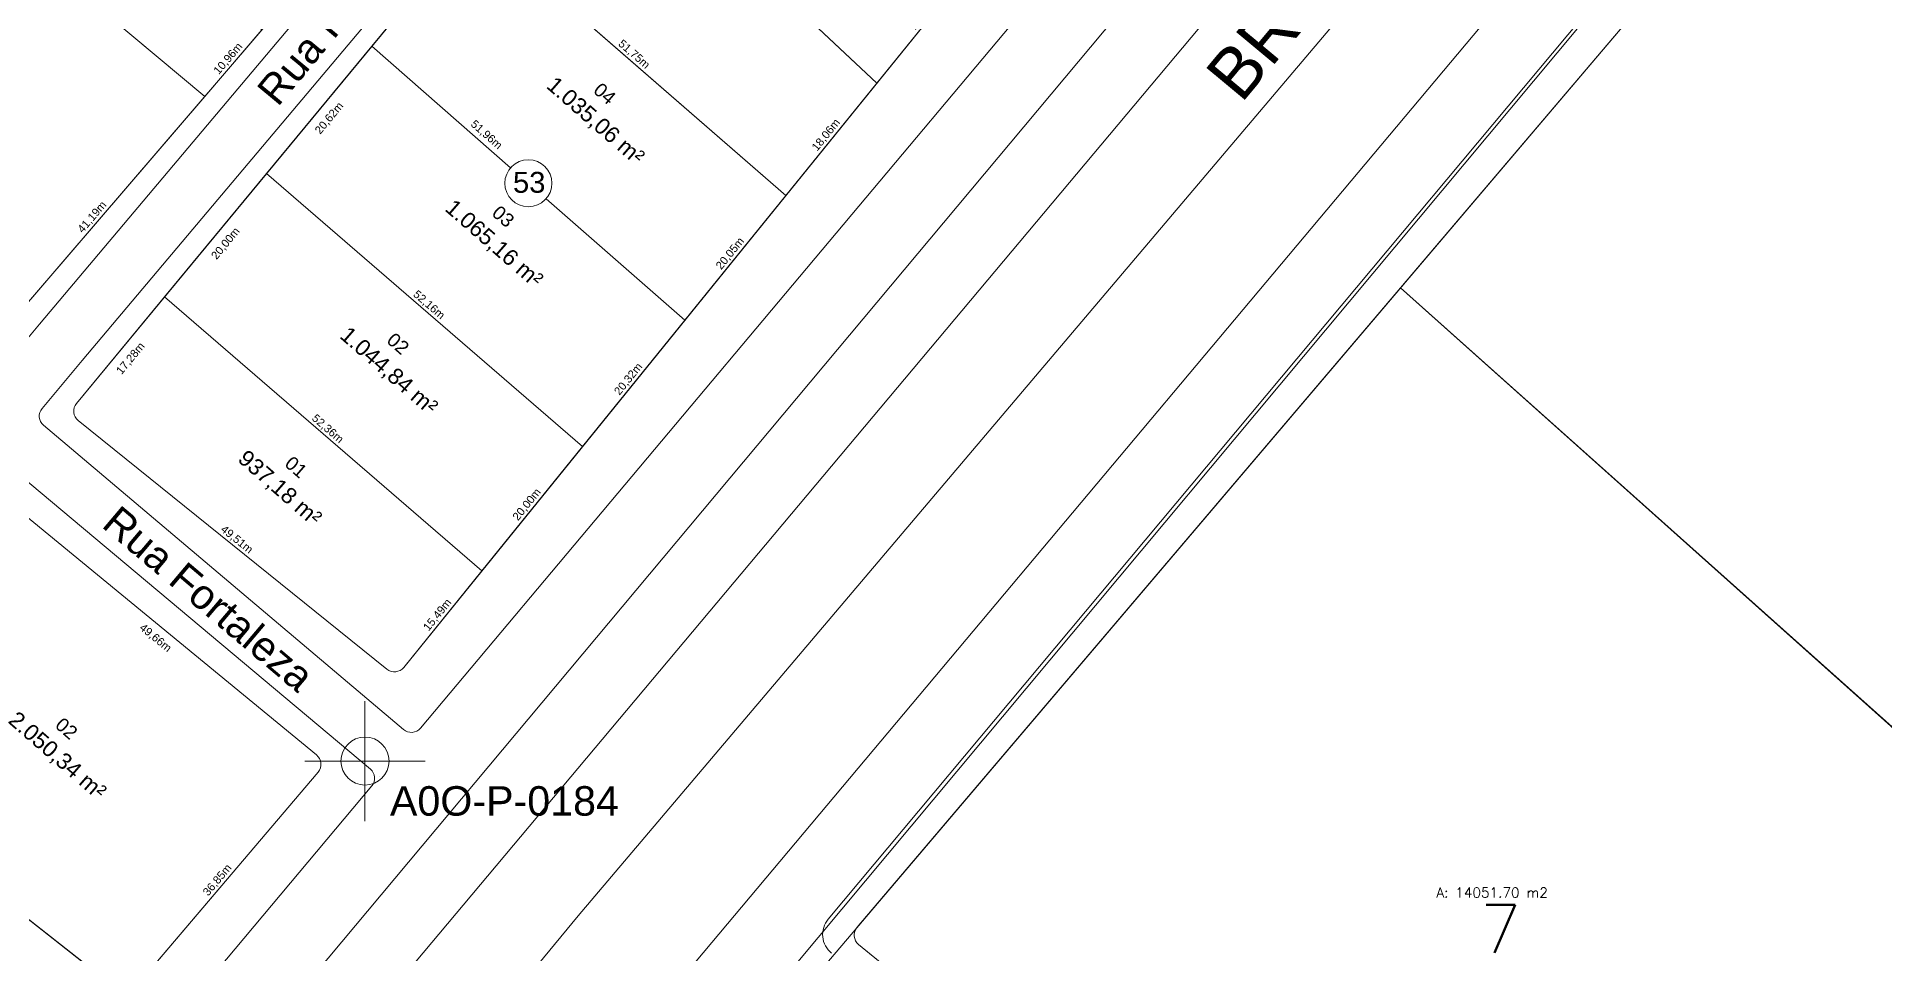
# Model space of a CAD drawing. Header units: metres. Extents: x 3808 to 8215, y 2374 to 6187.
# Drawn here: x 5386 to 5616.8, y 2888.7 to 3003.1 of the extents above; entities that cross this region are included whole.
import ezdxf
from ezdxf.enums import TextEntityAlignment as Align

# ---------------------------------------------------------------- set-up
doc = ezdxf.new("R2010")
doc.units = ezdxf.units.M
doc.linetypes.add('CONTINUO', pattern=[0])
for name, color, linetype in [('0 - MEIO FIO 2', 251, 'Continuous'), ('Areas Lotes', 1, 'Continuous'), ('Calçada', 8, 'Continuous'), ('COTAS', 7, 'Continuous'), ('ESPECARQ', 7, 'Continuous'), ('Lote', 7, 'Continuous'), ('Nome das Ruas', 7, 'Continuous'), ('Nº Lote', 7, 'Continuous'), ('Nº. quadra', 7, 'Continuous'), ('PERIMETRO', 7, 'CONTINUO'), ('Poligonal_1a_Ordem', 7, 'Continuous'), ('quadras', 7, 'Continuous'), ('REG60-100', 7, 'Continuous'), ('UNIDADE', 7, 'Continuous'), ('vista', 7, 'Continuous')]:
    doc.layers.add(name, color=color, linetype=linetype)
for name, color, linetype, lineweight in [('EL', 40, 'Continuous', 5), ('Lotes_Boundary', 7, 'Continuous', 30), ('MF', 32, 'Continuous', 30)]:
    doc.layers.add(name, color=color, linetype=linetype, lineweight=lineweight)
doc.layers.get('UNIDADE').off()
doc.styles.add('Arial', font='arial.ttf')
doc.styles.add('pedro', font='arial.ttf', dxfattribs={"height": 3})
doc.styles.add('REGUA100', font='arial.ttf')
doc.styles.add('REGUA60', font='romans.shx', dxfattribs={"width": 1.4})
doc.dimstyles.new('Copy(2) of ISO-25', dxfattribs={"dimtxt": 1, "dimasz": 2.5, "dimexe": 1.25, "dimexo": 0.625, "dimgap": 0.2, "dimtad": 1, "dimtoh": 1, "dimlfac": 1, "dimzin": 1, "dimtxsty": 'Arial', "dimblk": 'NONE', "dimcen": 0, "dimse1": 1, "dimse2": 1, "dimsd1": 1, "dimsd2": 1, "dimclrt": 256, "dimaunit": 1, "dimadec": 3, "dimazin": 0, "dimtfac": 1, "dimtmove": 0, "dimatfit": 3, "dimldrblk": 'NONE', "dimfxl": 1, "dimtolj": 1, "dimtzin": 0, "dimarcsym": 0})

# ---------------------------------------------------------------- blocks, each defined once
blk = doc.blocks.new('*D1969')
at = {"layer": 'Defpoints', "color": 0, "linetype": 'Continuous', "transparency": 16777216}
for p in [(5391.19, 2955.17), (5429.75, 2924.11), (5429.75, 2924.11)]:
    blk.add_point(p, dxfattribs=at)
at = {"layer": 'COTAS', "linetype": 'Continuous', "lineweight": 5, "transparency": 16777216, "insert": (5410.97, 2940.27), "char_height": 1, "attachment_point": 5, "rotation": 321.1467, "style": 'Arial'}
blk.add_mtext('\\A1;49,51m', dxfattribs=at)
blk = doc.blocks.new('_None')
blk = doc.blocks.new('*D1970')
at = {"layer": 'Defpoints', "color": 0, "linetype": 'Continuous', "transparency": 16777216}
for p in [(5441.61, 2936.38), (5441.61, 2936.38), (5431.85, 2924.34)]:
    blk.add_point(p, dxfattribs=at)
at = {"layer": 'COTAS', "linetype": 'Continuous', "lineweight": 5, "transparency": 16777216, "insert": (5436.11, 2930.86), "char_height": 1, "attachment_point": 5, "rotation": 50.9963, "style": 'Arial'}
blk.add_mtext('\\A1;15,49m', dxfattribs=at)
blk = doc.blocks.new('*D1971')
at = {"layer": 'Defpoints', "color": 0, "linetype": 'Continuous', "transparency": 16777216}
for p in [(5454.19, 2951.92), (5454.19, 2951.92), (5441.61, 2936.38)]:
    blk.add_point(p, dxfattribs=at)
at = {"layer": 'COTAS', "linetype": 'Continuous', "lineweight": 5, "transparency": 16777216, "insert": (5447.28, 2944.65), "char_height": 1, "attachment_point": 5, "rotation": 50.9963, "style": 'Arial'}
blk.add_mtext('\\A1;20,00m', dxfattribs=at)
blk = doc.blocks.new('*D1972')
at = {"layer": 'Defpoints', "color": 0, "linetype": 'Continuous', "transparency": 16777216}
for p in [(5466.98, 2967.71), (5466.98, 2967.71), (5454.19, 2951.92)]:
    blk.add_point(p, dxfattribs=at)
at = {"layer": 'COTAS', "linetype": 'Continuous', "lineweight": 5, "transparency": 16777216, "insert": (5459.96, 2960.32), "char_height": 1, "attachment_point": 5, "rotation": 50.9963, "style": 'Arial'}
blk.add_mtext('\\A1;20,32m', dxfattribs=at)
blk = doc.blocks.new('*D1973')
at = {"layer": 'Defpoints', "color": 0, "linetype": 'Continuous', "transparency": 16777216}
for p in [(5479.6, 2983.29), (5479.6, 2983.29), (5466.98, 2967.71)]:
    blk.add_point(p, dxfattribs=at)
at = {"layer": 'COTAS', "linetype": 'Continuous', "lineweight": 5, "transparency": 16777216, "insert": (5472.67, 2976), "char_height": 1, "attachment_point": 5, "rotation": 50.9963, "style": 'Arial'}
blk.add_mtext('\\A1;20,05m', dxfattribs=at)
blk = doc.blocks.new('*D1974')
at = {"layer": 'Defpoints', "color": 0, "linetype": 'Continuous', "transparency": 16777216}
for p in [(5490.96, 2997.32), (5490.96, 2997.32), (5479.6, 2983.29)]:
    blk.add_point(p, dxfattribs=at)
at = {"layer": 'COTAS', "linetype": 'Continuous', "lineweight": 5, "transparency": 16777216, "insert": (5484.66, 2990.81), "char_height": 1, "attachment_point": 5, "rotation": 50.9963, "style": 'Arial'}
blk.add_mtext('\\A1;18,06m', dxfattribs=at)
blk = doc.blocks.new('*D1975')
at = {"layer": 'Defpoints', "color": 0, "linetype": 'Continuous', "transparency": 16777216}
for p in [(5504.16, 3013.61), (5504.16, 3013.61), (5490.96, 2997.32)]:
    blk.add_point(p, dxfattribs=at)
at = {"layer": 'COTAS', "linetype": 'Continuous', "lineweight": 5, "transparency": 16777216, "insert": (5496.94, 3005.97), "char_height": 1, "attachment_point": 5, "rotation": 50.9963, "style": 'Arial'}
blk.add_mtext('\\A1;20,97m', dxfattribs=at)
blk = doc.blocks.new('*D1976')
at = {"layer": 'Defpoints', "color": 0, "linetype": 'Continuous', "transparency": 16777216}
for p in [(5401.98, 2970.61), (5403.89, 2969.04), (5390.97, 2957.3)]:
    blk.add_point(p, dxfattribs=at)
at = {"layer": 'COTAS', "linetype": 'Continuous', "lineweight": 5, "transparency": 16777216, "insert": (5397.77, 2962.89), "char_height": 1, "attachment_point": 5, "rotation": 50.4134, "style": 'Arial'}
blk.add_mtext('\\A1;17,28m', dxfattribs=at)
blk = doc.blocks.new('*D1977')
at = {"layer": 'Defpoints', "color": 0, "linetype": 'Continuous', "transparency": 16777216}
for p in [(5414.73, 2986.02), (5416.63, 2984.45), (5401.98, 2970.61)]:
    blk.add_point(p, dxfattribs=at)
at = {"layer": 'COTAS', "linetype": 'Continuous', "lineweight": 5, "transparency": 16777216, "insert": (5409.64, 2977.25), "char_height": 1, "attachment_point": 5, "rotation": 50.4134, "style": 'Arial'}
blk.add_mtext('\\A1;20,00m', dxfattribs=at)
blk = doc.blocks.new('*D1978')
at = {"layer": 'Defpoints', "color": 0, "linetype": 'Continuous', "transparency": 16777216}
for p in [(5427.87, 3001.92), (5429.77, 3000.34), (5414.73, 2986.02)]:
    blk.add_point(p, dxfattribs=at)
at = {"layer": 'COTAS', "linetype": 'Continuous', "lineweight": 5, "transparency": 16777216, "insert": (5422.59, 2992.9), "char_height": 1, "attachment_point": 5, "rotation": 50.4134, "style": 'Arial'}
blk.add_mtext('\\A1;20,62m', dxfattribs=at)
blk = doc.blocks.new('*D1979')
at = {"layer": 'Defpoints', "color": 0, "linetype": 'Continuous', "transparency": 16777216}
for p in [(5440.55, 3017.25), (5442.45, 3015.67), (5427.87, 3001.92)]:
    blk.add_point(p, dxfattribs=at)
at = {"layer": 'COTAS', "linetype": 'Continuous', "lineweight": 5, "transparency": 16777216, "insert": (5435.5, 3008.52), "char_height": 1, "attachment_point": 5, "rotation": 50.4134, "style": 'Arial'}
blk.add_mtext('\\A1;19,89m', dxfattribs=at)
blk = doc.blocks.new('*D1983')
at = {"layer": 'Defpoints', "color": 0, "linetype": 'Continuous', "transparency": 16777216}
for p in [(5401.98, 2970.61), (5441.61, 2936.38), (5441.61, 2936.38)]:
    blk.add_point(p, dxfattribs=at)
at = {"layer": 'COTAS', "linetype": 'Continuous', "lineweight": 5, "transparency": 16777216, "insert": (5422.32, 2954.1), "char_height": 1, "attachment_point": 5, "rotation": 319.1725, "style": 'Arial'}
blk.add_mtext('\\A1;52,36m', dxfattribs=at)
blk = doc.blocks.new('*D1984')
at = {"layer": 'Defpoints', "color": 0, "linetype": 'Continuous', "transparency": 16777216}
for p in [(5414.73, 2986.02), (5454.19, 2951.92), (5454.19, 2951.92)]:
    blk.add_point(p, dxfattribs=at)
at = {"layer": 'COTAS', "linetype": 'Continuous', "lineweight": 5, "transparency": 16777216, "insert": (5434.98, 2969.58), "char_height": 1, "attachment_point": 5, "rotation": 319.1665, "style": 'Arial'}
blk.add_mtext('\\A1;52,16m', dxfattribs=at)
blk = doc.blocks.new('*D1985')
at = {"layer": 'Defpoints', "color": 0, "linetype": 'Continuous', "transparency": 16777216}
for p in [(5422.08, 3007.33), (5461.19, 2973.12), (5461.19, 2973.12)]:
    blk.add_point(p, dxfattribs=at)
at = {"layer": 'COTAS', "linetype": 'Continuous', "lineweight": 5, "transparency": 16777216, "insert": (5442.16, 2990.83), "char_height": 1, "attachment_point": 5, "rotation": 318.8252, "style": 'Arial'}
blk.add_mtext('\\A1;51,96m', dxfattribs=at)
blk = doc.blocks.new('*D1986')
at = {"layer": 'Defpoints', "color": 0, "linetype": 'Continuous', "transparency": 16777216}
for p in [(5440.55, 3017.25), (5479.6, 2983.29), (5479.6, 2983.29)]:
    blk.add_point(p, dxfattribs=at)
at = {"layer": 'COTAS', "linetype": 'Continuous', "lineweight": 5, "transparency": 16777216, "insert": (5460.6, 3000.87), "char_height": 1, "attachment_point": 5, "rotation": 318.9869, "style": 'Arial'}
blk.add_mtext('\\A1;51,75m', dxfattribs=at)
blk = doc.blocks.new('*D1987')
at = {"layer": 'Defpoints', "color": 0, "linetype": 'Continuous', "transparency": 16777216}
for p in [(5453.28, 3032.65), (5490.96, 2997.32), (5490.96, 2997.32)]:
    blk.add_point(p, dxfattribs=at)
at = {"layer": 'COTAS', "linetype": 'Continuous', "lineweight": 5, "transparency": 16777216, "insert": (5472.67, 3015.57), "char_height": 1, "attachment_point": 5, "rotation": 316.8457, "style": 'Arial'}
blk.add_mtext('\\A1;51,65m', dxfattribs=at)
blk = doc.blocks.new('*D1997')
at = {"layer": 'Defpoints', "color": 0, "linetype": 'Continuous', "transparency": 16777216}
for p in [(5421.15, 2911.27), (5421.15, 2911.27), (5397.29, 2883.18)]:
    blk.add_point(p, dxfattribs=at)
at = {"layer": 'COTAS', "linetype": 'Continuous', "lineweight": 5, "transparency": 16777216, "insert": (5408.61, 2897.74), "char_height": 1, "attachment_point": 5, "rotation": 49.651, "style": 'Arial'}
blk.add_mtext('\\A1;36,85m', dxfattribs=at)
blk = doc.blocks.new('*D1999')
at = {"layer": 'Defpoints', "color": 0, "linetype": 'Continuous', "transparency": 16777216}
for p in [(5350.3, 2920.2), (5391.75, 2887.65), (5391.75, 2887.65)]:
    blk.add_point(p, dxfattribs=at)
at = {"layer": 'COTAS', "linetype": 'Continuous', "lineweight": 5, "transparency": 16777216, "insert": (5371.52, 2904.56), "char_height": 1, "attachment_point": 5, "rotation": 321.8554, "style": 'Arial'}
blk.add_mtext('\\A1;52,70m', dxfattribs=at)
blk = doc.blocks.new('*D2001')
at = {"layer": 'Defpoints', "color": 0, "linetype": 'Continuous', "transparency": 16777216}
for p in [(5382.6, 2944.92), (5420.96, 2913.4), (5419.49, 2911.6)]:
    blk.add_point(p, dxfattribs=at)
at = {"layer": 'COTAS', "linetype": 'Continuous', "lineweight": 5, "transparency": 16777216, "insert": (5400.81, 2927.98), "char_height": 1, "attachment_point": 5, "rotation": 320.594, "style": 'Arial'}
blk.add_mtext('\\A1;49,66m', dxfattribs=at)
blk = doc.blocks.new('*D2069')
at = {"layer": 'Defpoints', "color": 0, "linetype": 'Continuous', "transparency": 16777216}
for p in [(5406.99, 2995.66), (5406.99, 2995.66), (5380.16, 2964.4)]:
    blk.add_point(p, dxfattribs=at)
at = {"layer": 'COTAS', "linetype": 'Continuous', "lineweight": 5, "transparency": 16777216, "insert": (5392.96, 2980.55), "char_height": 1, "attachment_point": 5, "rotation": 49.3565, "style": 'Arial'}
blk.add_mtext('\\A1;41,19m', dxfattribs=at)
blk = doc.blocks.new('*D2070')
at = {"layer": 'Defpoints', "color": 0, "linetype": 'Continuous', "transparency": 16777216}
for p in [(5414.13, 3003.98), (5414.13, 3003.98), (5406.99, 2995.66)]:
    blk.add_point(p, dxfattribs=at)
at = {"layer": 'COTAS', "linetype": 'Continuous', "lineweight": 5, "transparency": 16777216, "insert": (5409.95, 3000.34), "char_height": 1, "attachment_point": 5, "rotation": 49.3565, "style": 'Arial'}
blk.add_mtext('\\A1;10,96m', dxfattribs=at)
blk = doc.blocks.new('*D2106')
at = {"layer": 'Defpoints', "color": 0, "linetype": 'Continuous', "transparency": 16777216}
for p in [(5372.78, 3024.24), (5406.99, 2995.66), (5406.99, 2995.66)]:
    blk.add_point(p, dxfattribs=at)
at = {"layer": 'COTAS', "linetype": 'Continuous', "lineweight": 5, "transparency": 16777216, "insert": (5390.4, 3010.57), "char_height": 1, "attachment_point": 5, "rotation": 320.1201, "style": 'Arial'}
blk.add_mtext('\\A1;44,58m', dxfattribs=at)
blk = doc.blocks.new('INDUNI1')
at = {"color": 0, "lineweight": 0, "style": 'REGUA100', "width": 1.4, "flags": 8}
for tag, p in [('NOME1', (0, 0)), ('NOME2', (0, -4.3))]:
    blk.add_attdef(tag, text='', height=2.5, dxfattribs=at).set_placement(p, align=Align.CENTER)
at = {"layer": 'ESPECARQ', "color": 3, "lineweight": 0, "style": 'REGUA60', "width": 1.4}
blk.add_attdef('AREA', text='', height=25, dxfattribs=at).set_placement((0, -7.8), align=Align.CENTER)
at = {"layer": 'ESPECARQ', "lineweight": 0, "style": 'REGUA60', "width": 1.4, "flags": 8}
for tag, p in [('REVPAR', (0, -12.8)), ('PEDIR', (0, -15.3)), ('PISO', (0, -10.3))]:
    blk.add_attdef(tag, text='', height=1.5, dxfattribs=at).set_placement(p, align=Align.CENTER)

msp = doc.modelspace()

# ---------------------------------------------------------------- linework, layer by layer
at = {"layer": '0 - MEIO FIO 2', "lineweight": 5}
for p, q in [((5679.736, 3195.508), (5420.687, 2885.975)), ((5687.968, 3190.876), (5429.874, 2883.474)), ((5706.177, 3191.329), (5453.652, 2893.288)), ((5390.877, 2779.635), (5693.751, 3142.056)), ((5639.998, 3092.049), (5466.443, 2885.296)), ((5453.652, 2893.288), (5445.316, 2883.212))]:
    msp.add_line(p, q, dxfattribs=at)
at = {"layer": 'Calçada', "linetype": 'Continuous', "lineweight": 5}
for p, q in [((5391.694, 2962.682), (5459.611, 3043.293)), ((5512.488, 3010.263), (5433.941, 2916.751)), ((5441.605, 2936.376), (5490.962, 2997.319)), ((5386.667, 2956.687), (5391.694, 2962.682)), ((5431.825, 2916.57), (5386.848, 2954.577)), ((5427.685, 2911.637), (5382.577, 2949.474)), ((5428.766, 2910.73), (5428.766, 2910.73)), ((5427.87, 2909.523), (5354.013, 2821.594))]:
    msp.add_line(p, q, dxfattribs=at)
at = {"layer": 'Calçada', "linetype": 'Continuous', "lineweight": 5, "flags": 128}
msp.add_lwpolyline([(5379.21, 2961.032, 0.4153364), (5381.328, 2961.214), (5386.335, 2967.186), (5454.215, 3047.752), (5459.599, 3054.396, 0.4086407), (5459.4, 3056.488), (5455.604, 3059.686), (5394.088, 3110.462), (5389.471, 3114.143, 0.4039094), (5387.397, 3113.945), (5380.436, 3105.819), (5313.813, 3027.015), (5309.54, 3021.928, 0.4113331), (5309.713, 3019.824), (5315.004, 3015.29), (5379.21, 2961.032)], format="xyb", dxfattribs=at)
at = {"layer": 'Calçada', "linetype": 'Continuous', "lineweight": 5}
for centre, start, end in [((5387.817, 2955.723), 140.02008, 229.80051), ((5432.793, 2917.716), 229.80051, 319.971), ((5426.721, 2910.488), 319.971, 50.01027)]:
    msp.add_arc(centre, 1.5, start, end, dxfattribs=at)
at = {"layer": 'EL', "linetype": 'Continuous', "lineweight": 5}
for p, q in [((5636.587, 3066.093), (5556.375, 2971.734)), ((5488.489, 2891.875), (5556.375, 2971.734)), ((5556.375, 2971.734), (5657.112, 2881.793)), ((5488.684, 2889.741), (5641.889, 2764.805))]:
    msp.add_line(p, q, dxfattribs=at)
msp.add_arc((5489.632, 2890.903), 1.5, 139.63328, 230.80324, dxfattribs=at)
at = {"layer": 'Lote', "linetype": 'Continuous', "lineweight": 5}
for p, q in [((5406.987, 2995.659), (5338.587, 3052.811)), ((5453.28, 3032.648), (5490.962, 2997.319)), ((5440.546, 3017.247), (5479.597, 2983.286)), ((5445.213, 2986.746), (5427.869, 3001.916)), ((5414.728, 2986.024), (5454.193, 2951.918)), ((5466.98, 2967.707), (5449.635, 2982.878)), ((5401.983, 2970.611), (5441.605, 2936.376)), ((5378.88, 2897.643), (5397.295, 2883.181))]:
    msp.add_line(p, q, dxfattribs=at)
at = {"layer": 'Lote', "linetype": 'Continuous', "lineweight": 5, "flags": 128}
for points in [[(5490.962, 2997.319), (5504.158, 3013.613, 0.4103167), (5503.952, 3015.71), (5466.795, 3046.631, 0.4151361), (5464.68, 3046.434), (5453.28, 3032.648)], [(5345.877, 2991.456), (5378.048, 2964.234, 0.4121375), (5380.155, 2964.402), (5406.987, 2995.659), (5372.776, 3024.244)], [(5429.748, 2924.112, 0.4134452), (5431.854, 2924.337), (5441.605, 2936.376), (5401.983, 2970.611), (5390.974, 2957.297, 0.4179672), (5391.189, 2955.173)]]:
    msp.add_lwpolyline(points, format="xyb", close=True, dxfattribs=at)
for points in [[(5406.987, 2995.659), (5414.129, 3003.979), (5380.209, 3033.306), (5372.776, 3024.244)], [(5479.597, 2983.286), (5490.962, 2997.319), (5453.28, 3032.648), (5440.546, 3017.247)], [(5441.605, 2936.376), (5454.193, 2951.918), (5414.728, 2986.024), (5401.983, 2970.611)]]:
    msp.add_lwpolyline(points, close=True, dxfattribs=at)
for points in [[(5449.635, 2982.878), (5466.98, 2967.707), (5479.597, 2983.286), (5440.546, 3017.247), (5427.869, 3001.916), (5445.213, 2986.746)], [(5445.213, 2986.746), (5427.869, 3001.916), (5414.728, 2986.024), (5454.193, 2951.918), (5466.98, 2967.707), (5449.635, 2982.878)]]:
    msp.add_lwpolyline(points, dxfattribs=at)
for points in [[(5378.88, 2897.643), (5397.295, 2883.181), (5421.154, 2911.266, 0.4190426), (5420.963, 2913.396), (5382.595, 2944.918, 0.4092806), (5380.5, 2944.731), (5355.845, 2915.733), (5374.26, 2901.271)], [(5374.26, 2901.271), (5355.845, 2915.733), (5336.561, 2893.052), (5304.137, 2853.538), (5342.664, 2821.178, 0.4125725), (5344.772, 2821.356), (5397.295, 2883.181), (5378.88, 2897.643)]]:
    msp.add_lwpolyline(points, format="xyb", dxfattribs=at)
at = {"layer": 'Lotes_Boundary', "lineweight": 5, "flags": 128}
msp.add_lwpolyline([(5556.375, 2971.734), (5636.587, 3066.093), (5761.667, 2954.735), (5746.047, 2935.216), (5765.466, 2917.927), (5709.685, 2848.226), (5694.453, 2861.283), (5687.969, 2854.175)], close=True, dxfattribs=at)
msp.add_lwpolyline([(5657.112, 2881.793), (5556.375, 2971.734), (5488.489, 2891.875, 0.4202071), (5488.684, 2889.741), (5593.734, 2804.074), (5618.755, 2834.756)], format="xyb", close=True, dxfattribs=at)
at = {"layer": 'MF', "linetype": 'Continuous', "lineweight": 5}
msp.add_line((5664.018, 3107.035), (5484.889, 2892.884), dxfattribs=at)
msp.add_arc((5487.19, 2890.959), 3, 140.08885, 230.80324, dxfattribs=at)
at = {"layer": 'Nº. quadra', "lineweight": 5}
for start, end in [(0, 180), (180, 0)]:
    msp.add_arc((5447.424, 2984.812), 2.937, start, end, dxfattribs=at)
at = {"layer": 'PERIMETRO', "linetype": 'Continuous', "lineweight": 5}
for p, q in [((5427.014, 2905.136), (5427.014, 2920.136)), ((5419.514, 2912.636), (5434.514, 2912.636))]:
    msp.add_line(p, q, dxfattribs=at)
msp.add_circle((5427.014, 2912.636), 3, dxfattribs=at)
at = {"layer": 'Poligonal_1a_Ordem', "linetype": 'Continuous', "lineweight": 5}
msp.add_line((5636.587, 3066.093), (5377.742, 2761.593), dxfattribs=at)
at = {"layer": 'quadras', "linetype": 'Continuous', "lineweight": 5}
for p, q in [((5380.155, 2964.402), (5456.3, 3053.105)), ((5464.68, 3046.434), (5390.974, 2957.297)), ((5431.854, 2924.337), (5504.158, 3013.613)), ((5391.189, 2955.173), (5429.748, 2924.112)), ((5382.595, 2944.918), (5420.963, 2913.396)), ((5421.154, 2911.266), (5344.772, 2821.356))]:
    msp.add_line(p, q, dxfattribs=at)
for centre, start, end in [((5392.13, 2956.341), 140.41338, 231.14669), ((5430.689, 2925.281), 231.14669, 320.99634), ((5420.011, 2912.237), 319.65097, 50.594)]:
    msp.add_arc(centre, 1.5, start, end, dxfattribs=at)

# ---------------------------------------------------------------- block references
at = {"layer": 'UNIDADE', "lineweight": 5}
ref = msp.add_blockref('INDUNI1', (5567.837, 2895.981), dxfattribs=dict(at, xscale=0.05, yscale=0.05, zscale=0.05))
ref.add_attrib('AREA', 'A: 14051.70 m2', dxfattribs={"layer": 'ESPECARQ', "color": 3, "lineweight": 0, "height": 1.25, "style": 'REGUA60'}).set_placement((5567.837, 2895.59), align=Align.CENTER)

# ---------------------------------------------------------------- texts
at = {"layer": 'Areas Lotes', "color": 1, "lineweight": 5, "style": 'Arial'}
for s, height, p in [('1.035,06 m²', 2.00712, (5449.554, 2996.804)), ('1.065,16 m²', 2.00712, (5436.876, 2981.473)), ('1.044,84 m²', 2.00712, (5423.735, 2965.58)), ('937,18 m²', 2.0071, (5410.991, 2950.167)), ('2.050,34 m²', 2.00712, (5382.309, 2917.515))]:
    msp.add_text(s, height=height, rotation=318.90341, dxfattribs=at).set_placement(p)
at = {"layer": 'Nome das Ruas', "lineweight": 5, "style": 'Arial'}
for s, rotation, p in [('Rua Itaituba', 50.27315, (5416.11, 2994.246, 190.804)), ('Rua Fortaleza', 319.74403, (5393.963, 2941.96, 190.804))]:
    msp.add_text(s, height=3.68425, rotation=rotation, dxfattribs=at).set_placement(p)
at = {"layer": 'Nº Lote', "lineweight": 5, "style": 'Arial'}
for s, p in [('04', (5455.412, 2996.225, 1.156)), ('03', (5442.734, 2980.894, 1.156)), ('02', (5429.593, 2965.001, 1.156)), ('01', (5416.848, 2949.588, 1.156)), ('02', (5388.167, 2916.936, 1.156))]:
    msp.add_text(s, height=1.706, rotation=318.90341, dxfattribs=at).set_placement(p)
at = {"layer": 'Nº. quadra', "lineweight": 5, "style": 'Arial'}
msp.add_text('53', height=2.6083, dxfattribs=at).set_placement((5445.504, 2983.616))
at = {"layer": 'PERIMETRO', "lineweight": 5, "style": 'Arial'}
msp.add_text('A0O-P-0184', height=3.6842, dxfattribs=at).set_placement((5430.131, 2905.816))
at = {"layer": 'REG60-100', "lineweight": 5, "style": 'REGUA60'}
msp.add_text('7', height=6, dxfattribs=at).set_placement((5566.333, 2888.681))
at = {"layer": 'vista', "lineweight": 5, "style": 'pedro'}
msp.add_text('BR 163', height=6.24, rotation=50.23736, dxfattribs=at).set_placement((5531.687, 2998.662), align=Align.TOP_LEFT)

# ---------------------------------------------------------------- dimensions: what is measured, and where the dimension line sits
at = {"layer": 'COTAS', "linetype": 'Continuous', "lineweight": 5}
for p1, p2, distance, picture, middle in [((5453.28, 3032.648), (5490.962, 2997.319), 0, '*D1987', (5472.669, 3015.568)), ((5372.776, 3024.244), (5406.987, 2995.659), 0, '*D2106', (5390.395, 3010.567)), ((5440.546, 3017.247), (5479.597, 2983.286), 0, '*D1986', (5460.597, 3000.871)), ((5422.076, 3007.332), (5461.187, 2973.123), 0, '*D1985', (5442.159, 2990.831)), ((5380.155, 2964.402), (5406.987, 2995.659), 0, '*D2069', (5392.964, 2980.552)), ((5414.728, 2986.024), (5454.193, 2951.918), 0, '*D1984', (5434.984, 2969.577)), ((5390.974, 2957.297), (5401.983, 2970.611), -2.472, '*D1976', (5397.767, 2962.889)), ((5401.983, 2970.611), (5441.605, 2936.376), 0, '*D1983', (5422.318, 2954.1)), ((5391.189, 2955.173), (5429.748, 2924.112), 0, '*D1969', (5410.971, 2940.267)), ((5382.595, 2944.918), (5420.963, 2913.396), -2.321, '*D2001', (5400.814, 2927.983)), ((5431.854, 2924.337), (5441.605, 2936.376), 0, '*D1970', (5436.107, 2930.861)), ((5350.304, 2920.204), (5391.753, 2887.652), 0, '*D1999', (5371.524, 2904.558)), ((5397.295, 2883.181), (5421.154, 2911.266), 0, '*D1997', (5408.614, 2897.742))]:
    dim = msp.add_aligned_dim(p1=p1, p2=p2, distance=distance, dimstyle='Copy(2) of ISO-25', override={"dimpost": 'm'}, dxfattribs=at)
    dim.commit()
    dim.dimension.update_dxf_attribs({"geometry": picture, "text_midpoint": middle})
for base, p1, p2, angle, picture, middle in [((5442.451, 3015.672), (5427.869, 3001.916), (5440.546, 3017.247), 230.41338, '*D1979', (5435.495, 3008.517)), ((5504.158, 3013.613), (5490.962, 2997.319), (5504.158, 3013.613), 230.99634, '*D1975', (5496.938, 3005.97)), ((5414.129, 3003.979), (5406.987, 2995.659), (5414.129, 3003.979), 229.35654, '*D2070', (5409.951, 3000.341)), ((5429.774, 3000.341), (5414.728, 2986.024), (5427.869, 3001.916), 230.41338, '*D1978', (5422.586, 2992.905)), ((5490.962, 2997.319), (5479.597, 2983.286), (5490.962, 2997.319), 230.99634, '*D1974', (5484.657, 2990.806)), ((5416.633, 2984.448), (5401.983, 2970.611), (5414.728, 2986.024), 230.41338, '*D1977', (5409.643, 2977.252)), ((5479.597, 2983.286), (5466.98, 2967.707), (5479.597, 2983.286), 230.99634, '*D1973', (5472.666, 2976.001)), ((5466.98, 2967.707), (5454.193, 2951.918), (5466.98, 2967.707), 230.99634, '*D1972', (5459.964, 2960.317)), ((5454.193, 2951.918), (5441.605, 2936.376), (5454.193, 2951.918), 230.99634, '*D1971', (5447.277, 2944.652))]:
    dim = msp.add_linear_dim(base=base, p1=p1, p2=p2, angle=angle, dimstyle='Copy(2) of ISO-25', override={"dimpost": 'm', "dimtmove": 1}, dxfattribs=at)
    dim.commit()
    dim.dimension.update_dxf_attribs({"geometry": picture, "text_midpoint": middle})

doc.saveas('drawing.dxf')
